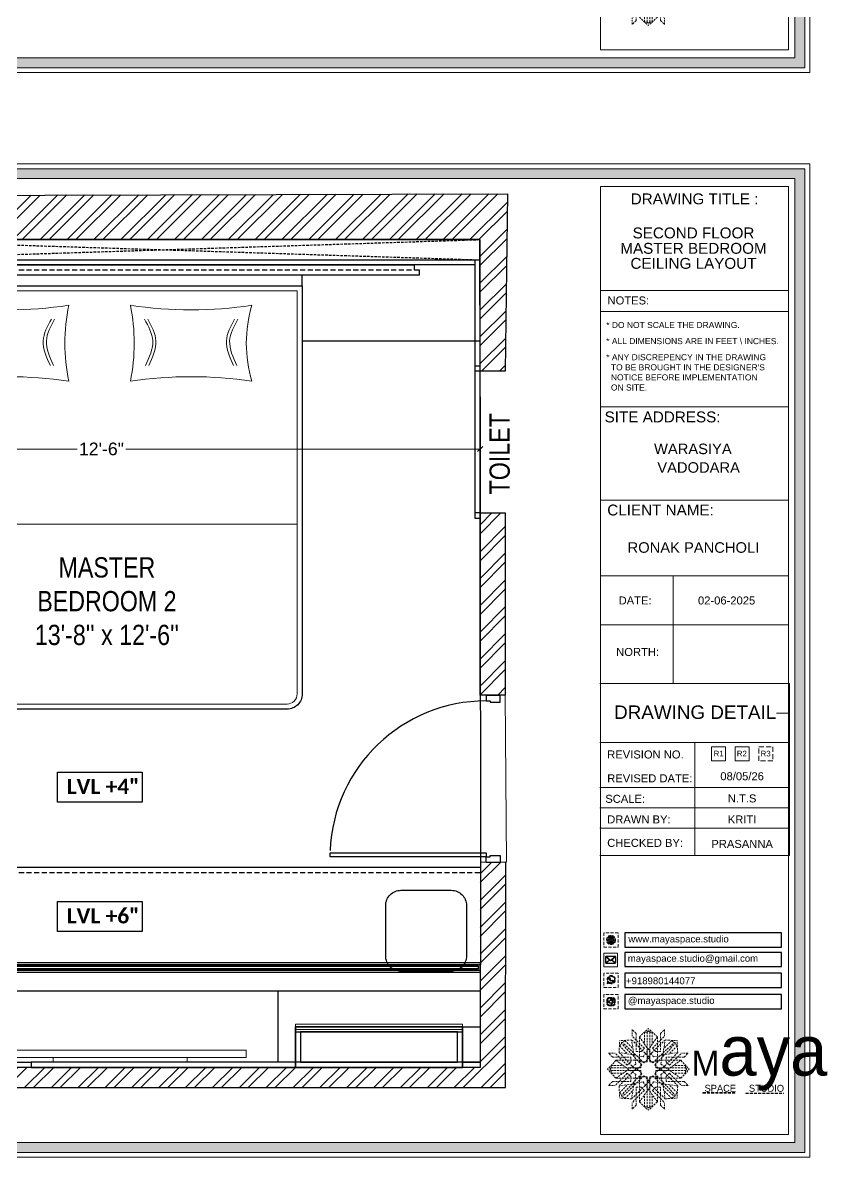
# Model space of a CAD drawing. Header units: millimetres. Extents: x 133760 to 136133, y -184957 to -182282.
# Drawn here: x 133918.9 to 134077.8, y -184693.5 to -184469.4 of the extents above; entities that cross this region are included whole.
import ezdxf
from ezdxf.enums import TextEntityAlignment as Align

# ---------------------------------------------------------------- set-up
doc = ezdxf.new("R2010")
doc.units = ezdxf.units.MM
doc.header["$MEASUREMENT"] = 0
doc.header["$PDMODE"] = 35
doc.linetypes.add('00 . GROUND FLOOR$0$DASHED', pattern=[0.75, 0.5, -0.25])
doc.linetypes.add('DASHEDX2', pattern=[1.5, 1, -0.5])
doc.layers.get('Defpoints').update_dxf_attribs({"color": 220})
for name, color, linetype in [('AR DOOR', 40, 'Continuous'), ('AR ELE-5', 134, 'Continuous'), ('AR HATCH-7', 7, 'Continuous'), ('Labels and Texts', 8, 'Continuous')]:
    doc.layers.add(name, color=color, linetype=linetype)
for name, color, linetype, lineweight in [('Dimension', 10, 'DASHEDX2', 20), ('Electrical', 84, 'Continuous', 30), ('ELEVATION ( SPIRAL STAIR )', 250, 'Continuous', 9), ('FIRST FLOOR ( TEXT )', 7, 'Continuous', 9), ('FURNITURE', 32, 'Continuous', 9), ('GF FALSE CEILING', 6, 'Continuous', 35), ('NAME PLATE', 7, 'Continuous', 25), ('wall', 7, 'Continuous', 30)]:
    doc.layers.add(name, color=color, linetype=linetype, lineweight=lineweight)
doc.styles.add('Arial', font='arial.ttf')
doc.styles.add('century g', font='GOTHIC.TTF')
doc.styles.add('KATHA', font='swissc.ttf')
doc.styles.get("Standard").update_dxf_attribs({"font": 'arial.ttf', "height": 6})
doc.dimstyles.new('ISO-25', dxfattribs={"dimtxt": 2.5, "dimasz": 1, "dimexe": 0.5, "dimexo": 1, "dimtad": 0, "dimdec": 0, "dimlunit": 4, "dimtxsty": 'Arial', "dimblk": 'OBLIQUE', "dimcen": 2.5, "dimclrd": 1, "dimclre": 1, "dimclrt": 5, "dimadec": 0, "dimazin": 0, "dimtfac": 1, "dimtdec": 0, "dimtmove": 0, "dimatfit": 3, "dimfxl": 1, "dimtfillclr": 5, "dimlwd": -1, "dimarcsym": 0})

# ---------------------------------------------------------------- blocks, each defined once
blk = doc.blocks.new('ceili')
at = {"color": 9, "lineweight": 9, "true_color": 0xc7c8ca}
for points in [[(133614.58, -184321.39), (133614.58, -184322.84), (133664.41, -184322.84), (133664.41, -184321.39)], [(133626.28, -184322.84), (133626.28, -184323.79), (133652.72, -184323.79), (133652.72, -184322.84)]]:
    blk.add_lwpolyline(points, close=True, dxfattribs=at)
at = {"layer": 'ELEVATION ( SPIRAL STAIR )', "color": 9, "true_color": 0xc7c8ca}
blk.add_lwpolyline([(133674.11, -184317.31), (133707.11, -184317.31), (133707.11, -184316.31), (133674.11, -184316.31)], close=True, dxfattribs=at)
at = {"layer": 'FURNITURE', "color": 9, "linetype": '00 . GROUND FLOOR$0$DASHED', "lineweight": 25, "true_color": 0xc7c8ca}
for p, q in [((133585.54, -184165.31), (133710.54, -184161.31)), ((133585.54, -184161.31), (133710.54, -184165.31))]:
    blk.add_line(p, q, dxfattribs=at)
at = {"layer": 'FURNITURE', "color": 9, "lineweight": 30, "true_color": 0xc7c8ca}
for p, q in [((133709.56, -184165.31), (133709.56, -184216.31)), ((133569.04, -184168.31), (133569.04, -184324.81)), ((133561.04, -184181.31), (133595.37, -184181.31)), ((133675.46, -184181.31), (133710.54, -184181.31)), ((133710.56, -184186.3), (133709.56, -184186.3)), ((133710.56, -184216.31), (133710.56, -184186.3)), ((133710.56, -184187.3), (133709.56, -184187.3)), ((133710.56, -184215.31), (133709.56, -184215.31)), ((133709.56, -184216.31), (133710.56, -184216.31)), ((133710.58, -184309.78), (133611.56, -184309.78)), ((133670.66, -184309.81), (133670.66, -184323.81)), ((133674.11, -184324.81), (133674.11, -184316.81)), ((133674.11, -184316.81), (133707.11, -184316.81)), ((133707.11, -184316.81), (133707.11, -184324.81))]:
    blk.add_line(p, q, dxfattribs=at)
at = {"layer": 'FURNITURE', "color": 3, "linetype": 'DASHEDX2', "lineweight": 30}
for p, q in [((133561.04, -184167.31), (133697.56, -184167.31)), ((133568.04, -184323.81), (133568.04, -184168.31)), ((133561.04, -184286.34), (133710.63, -184286.34)), ((133569.04, -184317.81), (133605.04, -184317.81))]:
    blk.add_line(p, q, dxfattribs=at)
at = {"layer": 'FURNITURE', "color": 9, "true_color": 0xc7c8ca}
blk.add_line((133674.46, -184217.54), (133619.18, -184217.54), dxfattribs=at)
at = {"layer": 'FURNITURE', "color": 9, "lineweight": 30, "true_color": 0xc7c8ca}
for points in [[(133585.54, -184165.31), (133710.54, -184165.31), (133710.54, -184161.31), (133585.54, -184161.31)], [(133561.04, -184165.31), (133709.56, -184165.31), (133709.56, -184166.31), (133561.04, -184166.31)], [(133561.04, -184166.31), (133697.56, -184166.31), (133697.56, -184167.31), (133698.56, -184167.31), (133698.56, -184168.31), (133561.04, -184168.31)], [(133675.46, -184170.46), (133675.46, -184168.31), (133595.37, -184168.31), (133595.37, -184170.46)], [(133674.11, -184324.81), (133707.11, -184324.81), (133707.11, -184316.81), (133674.11, -184316.81)], [(133674.11, -184317.81), (133707.11, -184317.81), (133707.11, -184316.81), (133674.11, -184316.81)], [(133710.56, -184323.81), (133707.11, -184323.81), (133707.11, -184316.81), (133710.56, -184316.81)], [(133675.11, -184323.81), (133706.11, -184323.81), (133706.11, -184317.81), (133675.11, -184317.81)], [(133606.94, -184324.81), (133561.04, -184324.81), (133561.04, -184323.81), (133606.94, -184323.81)], [(133621.94, -184324.81), (133606.94, -184324.81), (133606.94, -184323.81), (133621.94, -184323.81)], [(133674.11, -184323.81), (133621.94, -184323.81), (133621.94, -184324.81), (133674.11, -184324.81)], [(133674.11, -184324.81), (133707.11, -184324.81), (133707.11, -184323.81), (133674.11, -184323.81)], [(133707.11, -184323.81), (133710.56, -184323.81), (133710.56, -184324.81), (133707.11, -184324.81)]]:
    blk.add_lwpolyline(points, close=True, dxfattribs=at)
for points in [[(133672.46, -184254.05), (133598.37, -184254.05, -0.414214), (133595.37, -184251.05), (133595.37, -184170.46), (133675.46, -184170.46), (133675.46, -184251.05, -0.414214)], [(133691.94, -184302.8), (133691.94, -184292.83, -0.414214), (133694.94, -184289.83), (133704.89, -184289.83, -0.414214), (133707.89, -184292.83), (133707.89, -184302.8, -0.414214), (133704.89, -184305.8), (133694.94, -184305.8, -0.414214)]]:
    blk.add_lwpolyline(points, format="xyb", close=True, dxfattribs=at)
at = {"layer": 'FURNITURE', "color": 9, "true_color": 0xc7c8ca}
for points in [[(133672.46, -184253.05), (133598.37, -184253.05, -0.414214), (133596.37, -184251.05), (133596.37, -184171.46), (133674.46, -184171.46), (133674.46, -184251.05, -0.414214)], [(133611.38, -184231.07, -0.527965), (133619.18, -184217.54, 0.296489), (133596.37, -184240.19, -0.459377), (133611.38, -184231.07)]]:
    blk.add_lwpolyline(points, format="xyb", close=True, dxfattribs=at)
at = {"layer": 'FURNITURE', "color": 9, "true_color": 0xc7c8ca, "elevation": -0.01}
for points in [[(133629.36, -184189.28, -0.100586), (133629.36, -184174.28, -0.075726), (133605.36, -184174.28, -0.148967), (133605.36, -184189.28, -0.074116)], [(133641.54, -184189.28, 0.100586), (133641.54, -184174.28, 0.075726), (133665.54, -184174.28, 0.148967), (133665.54, -184189.28, 0.074116)]]:
    blk.add_lwpolyline(points, format="xyb", close=True, dxfattribs=at)
at = {"layer": 'FURNITURE', "color": 9, "true_color": 0xc7c8ca, "flags": 128}
for points in [[(133589.07, -184300.78), (133591.29, -184300.78), (133591.29, -184293.4, 0.853613), (133571.29, -184293.35), (133571.29, -184300.78), (133573.52, -184300.78)], [(133589.07, -184298.56), (133589.07, -184300.78), (133589.07, -184293.58, 0.835758), (133573.52, -184293.54), (133573.52, -184298.56), (133573.52, -184300.78)]]:
    blk.add_lwpolyline(points, format="xyb", dxfattribs=at)
at = {"layer": 'FURNITURE', "color": 9, "true_color": 0xc7c8ca}
blk.add_lwpolyline([(133573.53, -184300.78), (133573.53, -184302.47), (133589.08, -184302.47), (133589.07, -184300.78)], dxfattribs=at)
at = {"layer": 'FURNITURE', "color": 9, "lineweight": 30, "true_color": 0xc7c8ca}
blk.add_lwpolyline([(133611.56, -184323.81), (133611.57, -184304.71), (133561.05, -184304.71), (133561.04, -184324.81), (133611.56, -184324.81), (133611.56, -184324.81)], dxfattribs=at)
at = {"layer": 'FURNITURE', "color": 9, "linetype": '00 . GROUND FLOOR$0$DASHED', "lineweight": 30, "true_color": 0xc7c8ca}
blk.add_lwpolyline([(133569.04, -184323.81), (133605.04, -184323.81), (133605.04, -184314.81), (133569.04, -184314.81)], close=True, dxfattribs=at)
at = {"layer": 'FURNITURE', "color": 9, "lineweight": 30, "true_color": 0xc7c8ca}
for centre in [(133575.54, -184319.31), (133598.54, -184319.31)]:
    blk.add_circle(centre, 0.5, dxfattribs=at)
at = {"layer": 'FURNITURE', "color": 9, "true_color": 0xc7c8ca}
for points in [[(133610.1, -184177.02, -0.01), (133610.87, -184178.44, -0.01), (133612.51, -184181.43, -0.01), (133611.06, -184184.55, -0.01), (133610.31, -184186.19, -0.01)], [(133610.75, -184177.02, -0.01), (133611.52, -184178.44, -0.01), (133613.15, -184181.43, -0.01), (133611.71, -184184.55, -0.01), (133610.95, -184186.19, -0.01)], [(133625.94, -184177.02, -0.01), (133625.17, -184178.44, -0.01), (133623.54, -184181.43, -0.01), (133624.98, -184184.55, -0.01), (133625.73, -184186.19, -0.01)], [(133626.58, -184177.02, -0.01), (133625.81, -184178.44, -0.01), (133624.18, -184181.43, -0.01), (133625.62, -184184.55, -0.01), (133626.38, -184186.19, -0.01)], [(133644.31, -184177.02, -0.01), (133645.09, -184178.44, -0.01), (133646.72, -184181.43, -0.01), (133645.28, -184184.55, -0.01), (133644.52, -184186.19, -0.01)], [(133644.96, -184177.02, -0.01), (133645.73, -184178.44, -0.01), (133647.36, -184181.43, -0.01), (133645.92, -184184.55, -0.01), (133645.16, -184186.19, -0.01)], [(133662.11, -184177.02, -0.01), (133661.34, -184178.44, -0.01), (133659.71, -184181.43, -0.01), (133661.15, -184184.55, -0.01), (133661.91, -184186.19, -0.01)], [(133662.76, -184177.02, -0.01), (133661.99, -184178.44, -0.01), (133660.36, -184181.43, -0.01), (133661.8, -184184.55, -0.01), (133662.56, -184186.19, -0.01)]]:
    blk.add_open_spline(points, degree=3, knots=[0, 0, 0, 0, 4.577917, 9.671137, 9.671137, 9.671137, 9.671137], dxfattribs=at)
blk = doc.blocks.new('FSFSF')
at = {"color": 42, "lineweight": 5, "true_color": 0xe0ac11}
for p, q in [((28600.03, 143.51), (28600.03, 140.16)), ((28602.15, 141.41), (28600.03, 143.51)), ((28603.86, 139.69), (28608.58, 144.08)), ((28613.31, 139.69), (28608.58, 144.08)), ((28615.02, 141.41), (28617.14, 143.51)), ((28617.14, 143.51), (28617.14, 140.16)), ((28593.19, 131.45), (28593.54, 137.71)), ((28599.8, 138.06), (28593.54, 137.71)), ((28596.24, 137.86), (28595.12, 136.69)), ((28596.24, 137.86), (28600.47, 133.65)), ((28601.03, 130), (28599.8, 138.06)), ((28599.8, 138.05), (28608.58, 129.56)), ((28606.47, 133.76), (28600.03, 140.16)), ((28602.15, 141.41), (28602.15, 131.95)), ((28603.86, 126.58), (28603.86, 139.69)), ((28603.86, 139.69), (28608.58, 133.02)), ((28607.9, 142.22), (28606.58, 142.22)), ((28606.58, 142.22), (28606.58, 135.84)), ((28607.9, 142.22), (28608.58, 142.85)), ((28607.9, 142.22), (28607.9, 126.58)), ((28609.27, 142.22), (28608.59, 142.85)), ((28613.31, 139.69), (28608.59, 133.02)), ((28617.37, 138.05), (28608.59, 129.56)), ((28609.27, 142.22), (28609.27, 126.58)), ((28609.27, 142.22), (28610.59, 142.22)), ((28610.59, 142.22), (28610.59, 135.84)), ((28610.7, 133.76), (28617.14, 140.16)), ((28613.31, 126.58), (28613.31, 139.69)), ((28615.02, 141.41), (28615.02, 131.95)), ((28616.14, 130), (28617.37, 138.06)), ((28620.93, 137.86), (28616.7, 133.65)), ((28617.37, 138.06), (28623.63, 137.71)), ((28620.93, 137.86), (28622.05, 136.69)), ((28624, 131.45), (28623.65, 137.71)), ((28587.73, 131.22), (28591.08, 131.22)), ((28589.84, 129.1), (28587.73, 131.22)), ((28597.49, 124.78), (28591.08, 131.22)), ((28593.19, 131.45), (28601.69, 122.67)), ((28601.25, 130.22), (28593.19, 131.45)), ((28593.39, 135), (28594.56, 136.12)), ((28593.39, 135), (28597.6, 130.78)), ((28595.12, 136.69), (28594.53, 136.69)), ((28594.56, 136.12), (28594.56, 136.71)), ((28605.17, 124.98), (28594.56, 136.12)), ((28606.27, 126.08), (28595.12, 136.69)), ((28604.75, 131.95), (28602.15, 131.95)), ((28606.47, 133.76), (28604.75, 131.95)), ((28605.86, 129.18), (28608.58, 133.02)), ((28611.31, 129.18), (28608.59, 133.02)), ((28610.7, 133.76), (28612.42, 131.95)), ((28610.9, 126.08), (28622.05, 136.69)), ((28612.02, 124.98), (28622.62, 136.12)), ((28612.42, 131.95), (28615.02, 131.95)), ((28623.99, 131.45), (28615.5, 122.67)), ((28615.94, 130.22), (28624, 131.45)), ((28623.8, 135), (28619.59, 130.78)), ((28619.7, 124.78), (28626.1, 131.22)), ((28622.05, 136.69), (28622.64, 136.69)), ((28622.62, 136.12), (28622.62, 136.71)), ((28623.8, 135), (28622.62, 136.12)), ((28629.45, 131.22), (28626.1, 131.22)), ((28627.34, 129.1), (28629.45, 131.22)), ((28591.56, 127.39), (28587.17, 122.66)), ((28589.84, 129.1), (28599.29, 129.1)), ((28604.66, 127.39), (28591.56, 127.39)), ((28591.56, 127.39), (28598.23, 122.67)), ((28597.49, 124.78), (28599.29, 126.5)), ((28602.07, 125.39), (28598.23, 122.67)), ((28599.29, 126.5), (28599.29, 129.1)), ((28605.86, 129.18), (28601.03, 130)), ((28602.07, 125.39), (28601.25, 130.22)), ((28603.68, 126.54), (28603.68, 127.39)), ((28604.66, 126.54), (28603.68, 126.54)), ((28604.71, 127.57), (28603.86, 127.57)), ((28607.9, 126.58), (28603.86, 126.58)), ((28604.66, 123.35), (28604.66, 127.39)), ((28604.7, 126.58), (28604.71, 127.57)), ((28606.27, 126.08), (28608.58, 128.27)), ((28607.9, 128.92), (28608.58, 129.56)), ((28607.9, 128.92), (28608.58, 128.27)), ((28609.27, 128.92), (28608.59, 129.56)), ((28609.27, 128.92), (28608.59, 128.27)), ((28610.9, 126.08), (28608.59, 128.27)), ((28609.27, 126.58), (28613.31, 126.58)), ((28611.31, 129.18), (28616.14, 130)), ((28612.46, 126.58), (28612.46, 127.57)), ((28612.46, 127.57), (28613.31, 127.57)), ((28612.52, 123.35), (28612.52, 127.39)), ((28612.52, 127.39), (28625.63, 127.39)), ((28612.52, 126.54), (28613.51, 126.54)), ((28613.51, 126.54), (28613.51, 127.39)), ((28615.12, 125.39), (28615.94, 130.22)), ((28615.12, 125.39), (28618.96, 122.67)), ((28627.34, 129.1), (28617.89, 129.1)), ((28617.89, 126.5), (28617.89, 129.1)), ((28619.7, 124.78), (28617.89, 126.5)), ((28625.63, 127.39), (28618.96, 122.67)), ((28625.63, 127.39), (28630.02, 122.66)), ((28591.56, 117.94), (28587.17, 122.66)), ((28589.03, 123.35), (28588.4, 122.67)), ((28589.03, 121.98), (28588.4, 122.65)), ((28589.03, 123.35), (28589.03, 124.67)), ((28589.03, 124.67), (28595.4, 124.67)), ((28589.03, 123.35), (28604.66, 123.35)), ((28589.03, 121.98), (28604.66, 121.98)), ((28589.03, 121.98), (28589.03, 120.66)), ((28589.03, 120.66), (28595.4, 120.66)), ((28597.49, 120.54), (28591.08, 114.11)), ((28591.56, 117.94), (28598.23, 122.65)), ((28593.19, 113.88), (28601.69, 122.65)), ((28605.17, 120.35), (28594.56, 109.2)), ((28597.49, 120.54), (28599.29, 118.83)), ((28602.07, 119.94), (28598.23, 122.65)), ((28602.07, 119.94), (28601.25, 115.1)), ((28602.33, 123.35), (28601.69, 122.67)), ((28602.33, 121.98), (28601.69, 122.65)), ((28602.33, 123.35), (28602.97, 122.67)), ((28602.33, 121.98), (28602.97, 122.65)), ((28605.17, 124.98), (28602.97, 122.67)), ((28605.17, 120.35), (28602.97, 122.65)), ((28604.66, 121.98), (28604.66, 117.94)), ((28612.02, 124.98), (28614.21, 122.67)), ((28612.02, 120.35), (28614.21, 122.65)), ((28612.02, 120.35), (28622.62, 109.2)), ((28628.16, 123.35), (28612.52, 123.35)), ((28612.52, 121.98), (28612.52, 117.94)), ((28628.16, 121.98), (28612.52, 121.98)), ((28614.85, 123.35), (28614.21, 122.67)), ((28614.85, 121.98), (28614.21, 122.65)), ((28614.85, 123.35), (28615.5, 122.67)), ((28614.85, 121.98), (28615.5, 122.65)), ((28615.12, 119.94), (28618.96, 122.65)), ((28615.12, 119.94), (28615.94, 115.1)), ((28623.99, 113.88), (28615.5, 122.65)), ((28619.7, 120.54), (28617.89, 118.83)), ((28625.63, 117.94), (28618.96, 122.65)), ((28619.7, 120.54), (28626.1, 114.11)), ((28628.16, 124.67), (28621.78, 124.67)), ((28628.16, 120.66), (28621.78, 120.66)), ((28625.63, 117.94), (28630.02, 122.66)), ((28628.16, 123.35), (28628.16, 124.67)), ((28628.16, 123.35), (28628.78, 122.67)), ((28628.16, 121.98), (28628.78, 122.65)), ((28628.16, 121.98), (28628.16, 120.66)), ((28589.84, 116.23), (28587.73, 114.11)), ((28587.73, 114.11), (28591.08, 114.11)), ((28589.84, 116.23), (28599.29, 116.23)), ((28604.66, 117.94), (28591.56, 117.94)), ((28601.25, 115.1), (28593.19, 113.87)), ((28593.19, 113.87), (28593.54, 107.62)), ((28593.39, 110.32), (28597.6, 114.55)), ((28606.27, 119.15), (28595.12, 108.54)), ((28599.29, 118.83), (28599.29, 116.23)), ((28599.8, 107.17), (28608.58, 115.67)), ((28601.03, 115.23), (28599.8, 107.17)), ((28605.86, 116.05), (28601.03, 115.23)), ((28602.15, 103.82), (28602.15, 113.27)), ((28604.75, 113.27), (28602.15, 113.27)), ((28604.66, 118.78), (28603.68, 118.78)), ((28603.68, 118.78), (28603.68, 117.94)), ((28607.9, 118.65), (28603.86, 118.65)), ((28603.86, 118.65), (28603.86, 105.54)), ((28604.71, 117.66), (28603.86, 117.66)), ((28604.7, 118.65), (28604.71, 117.66)), ((28606.47, 111.47), (28604.75, 113.27)), ((28605.86, 116.05), (28608.58, 112.21)), ((28606.27, 119.15), (28608.58, 116.96)), ((28607.9, 103.01), (28607.9, 118.65)), ((28607.9, 116.31), (28608.58, 116.96)), ((28607.9, 116.31), (28608.58, 115.67)), ((28610.9, 119.15), (28608.59, 116.96)), ((28609.27, 116.31), (28608.59, 116.96)), ((28609.27, 116.31), (28608.59, 115.67)), ((28611.31, 116.05), (28608.59, 112.21)), ((28617.37, 107.17), (28608.59, 115.67)), ((28609.27, 118.65), (28613.31, 118.65)), ((28609.27, 103.01), (28609.27, 118.65)), ((28610.7, 111.47), (28612.42, 113.27)), ((28610.9, 119.15), (28622.05, 108.54)), ((28611.31, 116.05), (28616.14, 115.23)), ((28612.42, 113.27), (28615.02, 113.27)), ((28612.46, 118.65), (28612.46, 117.66)), ((28612.46, 117.66), (28613.31, 117.66)), ((28612.52, 118.78), (28613.51, 118.78)), ((28612.52, 117.94), (28625.63, 117.94)), ((28613.31, 118.65), (28613.31, 105.54)), ((28613.51, 118.78), (28613.51, 117.94)), ((28615.02, 103.82), (28615.02, 113.27)), ((28615.94, 115.1), (28624, 113.87)), ((28616.14, 115.23), (28617.37, 107.17)), ((28617.89, 118.83), (28617.89, 116.23)), ((28627.34, 116.23), (28617.89, 116.23)), ((28623.8, 110.32), (28619.59, 114.55)), ((28624, 113.87), (28623.65, 107.62)), ((28629.45, 114.11), (28626.1, 114.11)), ((28627.34, 116.23), (28629.45, 114.11)), ((28593.39, 110.32), (28594.56, 109.2)), ((28599.8, 107.17), (28593.54, 107.52)), ((28595.12, 108.54), (28594.53, 108.54)), ((28594.56, 109.2), (28594.56, 108.61)), ((28596.24, 107.37), (28595.12, 108.54)), ((28596.24, 107.37), (28600.47, 111.58)), ((28606.47, 111.47), (28600.03, 105.07)), ((28603.86, 105.54), (28608.58, 112.21)), ((28606.58, 103.01), (28606.58, 109.38)), ((28613.31, 105.54), (28608.59, 112.21)), ((28610.59, 103.01), (28610.59, 109.38)), ((28610.7, 111.47), (28617.14, 105.07)), ((28620.93, 107.37), (28616.7, 111.58)), ((28617.37, 107.17), (28623.63, 107.52)), ((28620.93, 107.37), (28622.05, 108.54)), ((28622.05, 108.54), (28622.64, 108.54)), ((28623.8, 110.32), (28622.62, 109.2)), ((28622.62, 109.2), (28622.62, 108.61)), ((28600.03, 101.71), (28600.03, 105.07)), ((28602.15, 103.82), (28600.03, 101.71)), ((28603.86, 105.54), (28608.58, 101.15)), ((28607.9, 103.01), (28606.58, 103.01)), ((28607.9, 103.01), (28608.58, 102.38)), ((28613.31, 105.54), (28608.58, 101.15)), ((28609.27, 103.01), (28608.59, 102.38)), ((28609.27, 103.01), (28610.59, 103.01)), ((28615.02, 103.82), (28617.14, 101.71)), ((28617.14, 101.71), (28617.14, 105.07))]:
    blk.add_line(p, q, dxfattribs=at)
blk = doc.blocks.new('hgwg')
at = {"layer": 'Dimension', "true_color": 0xd39e00}
h = blk.add_hatch(color=42, dxfattribs=at)
h.dxf.hatch_style = 1
h.paths.add_polyline_path([(27505.71, 45.05), (27494.27, 45.05), (27494.27, 44.9), (27505.71, 44.9)])
h = blk.add_hatch(color=42, dxfattribs=at)
h.dxf.hatch_style = 1
h.paths.add_polyline_path([(27523.3, 44.9), (27509.68, 44.9), (27509.68, 44.75), (27523.3, 44.75)])
at = {"layer": 'Dimension', "color": 42, "true_color": 0xd39e00}
for p, q in [((27494.27, 45.05), (27505.71, 45.05)), ((27494.27, 44.9), (27494.27, 45.05)), ((27505.71, 45.05), (27505.71, 44.9)), ((27494.27, 44.9), (27505.71, 44.9)), ((27509.68, 44.9), (27523.3, 44.9)), ((27509.68, 44.9), (27509.68, 44.75)), ((27509.68, 44.75), (27523.3, 44.75)), ((27523.3, 44.75), (27523.3, 44.9))]:
    blk.add_line(p, q, dxfattribs=at)
at = {"layer": 'Dimension', "color": 42, "true_color": 0xd39e00, "attachment_point": 1}
for s, width, insert, char_height in [('{\\fCinzel|b0|i0|c0|p2;\\H1.5x;M\\fAmsterdam One|b0|i0|c0|p2;\\H2x;aya}', 85.3277, (27490.17, 69.17), 6), ('{\\fCinzel|b0|i0|c0|p0;SPACE     STUDIO}', 66.129, (27494.83, 47.86), 2.5)]:
    blk.add_mtext_dynamic_manual_height_columns(s, width=width, gutter_width=30, heights=[0], dxfattribs=dict(at, insert=insert, char_height=char_height))
blk = doc.blocks.new('aggerg')
at = {"layer": 'Dimension', "color": 42, "true_color": 0xd39e00}
blk.add_lwpolyline([(-1.41, 1.41), (1.41, 1.41), (1.41, -1.41), (-1.41, -1.41)], close=True, dxfattribs=at)
at = {"layer": 'NAME PLATE', "lineweight": 0, "insert": (-0.03, 0.62), "char_height": 1.151, "width": 2.2458, "attachment_point": 2, "style": 'Arial'}
blk.add_mtext('R3', dxfattribs=at)
blk = doc.blocks.new('QEGW4TG')
at = {"layer": 'Dimension', "true_color": 0x000000}
h = blk.add_hatch(color=18, dxfattribs=at)
h.dxf.hatch_style = 1
h.paths.add_polyline_path([(2.69, 1.93, 0.170513), (2.95, 1.97, 0.190337), (3.11, 2.18, 0.466684), (3.03, 2.29), (2.79, 2.37, 0.273721), (2.69, 2.34, 0.040749), (2.63, 2.27, -0.441282), (2.53, 2.25, -0.11828), (2.06, 2.64, -0.441282), (2.07, 2.74, 0.040749), (2.13, 2.81, 0.290083), (2.14, 2.92), (2.01, 3.18, 0.316231), (1.91, 3.2, 0.190337), (1.73, 3, 0.170513), (1.72, 2.74, 0.252784)], flags=0)
h.paths.add_polyline_path([(1.19, 1.98), (1.03, 1.3, 0.550912), (1.11, 1.23), (1.75, 1.39, 6.344125)])
h.paths.add_polyline_path([(1.81, 1.7), (1.4, 1.6), (1.5, 2.03, -9.071339)], flags=16)
h.paths.add_polyline_path([(2.95, 1.97, -0.203224), (2.64, 1.94, -0.231509), (1.75, 2.69, -0.209023), (1.73, 3, -0.17811), (1.89, 3.19, -0.370089), (2.01, 3.18), (2.17, 2.86, -0.071517), (2.06, 2.73, 0.321676), (2.05, 2.65, 0.126524), (2.55, 2.24, 0.312216), (2.62, 2.26, -0.041087), (2.68, 2.34, -0.290673), (2.79, 2.37), (3.13, 2.26, -0.24764)], flags=0)
h = blk.add_hatch(color=18, dxfattribs=at)
h.dxf.hatch_style = 1
h.paths.add_polyline_path([(2.69, 2.34, 0.040749), (2.63, 2.27, -0.441282), (2.53, 2.25, -0.11828), (2.06, 2.64, -0.441282), (2.07, 2.74, 0.040749), (2.13, 2.81, 0.290083), (2.14, 2.92), (2.01, 3.18, 0.316231), (1.91, 3.2, 0.190337), (1.73, 3, 0.170513), (1.72, 2.74, 0.252784), (2.69, 1.93, 0.170513), (2.95, 1.97, 0.190337), (3.11, 2.18, 0.466684), (3.03, 2.29), (2.79, 2.37, 0.273721)])
for p, q in [((1.19, 1.98), (1.03, 1.3)), ((1.1, 1.23), (1.75, 1.39)), ((1.5, 2.03), (1.4, 1.6)), ((1.4, 1.6), (1.81, 1.7)), ((2.01, 3.18), (2.14, 2.92)), ((3.07, 2.28), (2.8, 2.36))]:
    blk.add_line(p, q)
blk.add_lwpolyline([(0, 0), (4.68, 0), (4.68, 4.68), (0, 4.68)], close=True)
for centre, radius, start, end in [((2.39, 2.56), 1.34, 241.4727, 205.6422), ((1.09, 1.29), 0.0598, 164.8483, 282.1458), ((2.39, 2.56), 1.04, 235.9962, 210.8333), ((2.09, 2.87), 0.39, 159.7007, 198.4072), ((2.96, 3.23), 1.33, 201.4218, 258.1669), ((2.07, 2.87), 0.364, 118.9685, 159.3648), ((1.94, 3.12), 0.0896, 41.8985, 123.1344), ((2.11, 2.68), 0.066, 135.9932, 224.8892), ((1.67, 3.16), 0.586, 312.4617, 321.8728), ((3.12, 3.42), 1.31, 216.5455, 243.5279), ((2.05, 2.87), 0.104, 320.3924, 28.6971), ((2.57, 2.3), 0.066, 234.2482, 323.1441), ((3.11, 1.94), 0.586, 137.2645, 146.6756), ((2.76, 2.27), 0.104, 70.4402, 138.745), ((2.75, 2.31), 0.39, 260.7301, 299.4366), ((2.76, 2.29), 0.364, 299.7725, 340.1688), ((3.03, 2.2), 0.0896, 336.0029, 57.2388)]:
    blk.add_arc(centre, radius, start, end)
blk = doc.blocks.new('ASGERG')
at = {"layer": 'Dimension', "true_color": 0x000000}
h = blk.add_hatch(color=18, dxfattribs=at)
h.dxf.hatch_style = 1
h.paths.add_polyline_path([(0.99, 1.7, 0.402382), (1.83, 1.03), (2.96, 1.03, 0.426145), (3.66, 1.9), (3.66, 2.99, 0.402382), (2.83, 3.67), (1.69, 3.67, 0.426145), (0.99, 2.79)])
h.paths.add_polyline_path([(1.27, 2.85, -0.426145), (1.72, 3.4), (2.85, 3.4, -0.402382), (3.38, 2.97), (3.38, 1.85, -0.426145), (2.94, 1.3), (1.8, 1.3, -0.402382), (1.27, 1.72)], flags=16)
h.paths.add_polyline_path([(3.02, 2.35, -1), (1.64, 2.35, -1)], flags=0)
h.paths.add_polyline_path([(2.74, 2.35, -1), (1.92, 2.35, -1)], flags=0)
h.paths.add_polyline_path([(3.19, 3.02, -1), (2.86, 3.02, -1)], flags=0)
h.paths.add_polyline_path([(1.64, 2.35, 1), (3.02, 2.35, 1)], flags=0)
h = blk.add_hatch(color=18, dxfattribs=at)
h.dxf.hatch_style = 1
h.paths.add_polyline_path([(1.64, 2.35, 1), (3.02, 2.35, 1)])
h.paths.add_polyline_path([(1.92, 2.35, -1), (2.74, 2.35, -1)], flags=16)
h = blk.add_hatch(color=18, dxfattribs=at)
h.dxf.hatch_style = 1
h.paths.add_polyline_path([(3.19, 3.02, 1), (2.86, 3.02, 1)])
for p, q in [((0.99, 2.99), (0.99, 1.7)), ((1.27, 2.97), (1.27, 1.72)), ((1.69, 3.67), (2.96, 3.67)), ((1.69, 1.03), (2.96, 1.03)), ((2.94, 3.4), (1.72, 3.4)), ((2.94, 1.3), (1.72, 1.3)), ((3.38, 2.97), (3.38, 1.72)), ((3.66, 2.99), (3.66, 1.7))]:
    blk.add_line(p, q)
blk.add_lwpolyline([(0, 0), (4.68, 0), (4.68, 4.68), (0, 4.68)], close=True)
for centre, radius in [((2.33, 2.35), 0.694), ((2.33, 2.35), 0.414), ((3.02, 3.02), 0.168)]:
    blk.add_circle(centre, radius)
for centre, radius, start, end in [((1.76, 2.89), 0.778, 94.8631, 172.8127), ((1.76, 1.8), 0.778, 187.1873, 265.1369), ((1.76, 2.91), 0.491, 94.8631, 172.8127), ((1.76, 1.78), 0.491, 187.1873, 265.1369), ((2.9, 2.91), 0.491, 7.1873, 85.1369), ((2.9, 1.78), 0.491, 274.8631, 352.8127), ((2.89, 2.89), 0.778, 7.1873, 85.1369), ((2.89, 1.8), 0.778, 274.8631, 352.8127)]:
    blk.add_arc(centre, radius, start, end)
blk = doc.blocks.new('DTGWEGEARG')
at = {"layer": 'Dimension', "true_color": 0x000000}
h = blk.add_hatch(color=18, dxfattribs=at)
h.dxf.hatch_style = 1
h.paths.add_polyline_path([(3.83, 2.34, 1), (0.85, 2.34, 1)])
h.paths.add_polyline_path([(2.51, 1.01, 0.105795), (2.96, 1.58, -0.055205), (3.3, 1.41, -0.169822)], flags=16)
h.paths.add_polyline_path([(2.41, 1.12), (2.41, 1.69, -0.058279), (2.81, 1.63, -0.103353)], flags=16)
h.paths.add_polyline_path([(2.26, 1.13, -0.101741), (1.87, 1.63, -0.057171), (2.26, 1.69)], flags=16)
h.paths.add_polyline_path([(2.17, 1.01, -0.169822), (1.38, 1.41, -0.055205), (1.72, 1.58, 0.105795)], flags=16)
h.paths.add_polyline_path([(3.02, 1.72, 0.081336), (3.13, 2.27), (3.68, 2.27, -0.152069), (3.4, 1.52, 0.05687)], flags=16)
h.paths.add_polyline_path([(2.87, 1.77, 0.061945), (2.41, 1.84), (2.41, 2.27), (2.98, 2.27, -0.081344)], flags=16)
h.paths.add_polyline_path([(2.26, 1.84, 0.060923), (1.8, 1.77, -0.081344), (1.7, 2.27), (2.26, 2.27)], flags=16)
h.paths.add_polyline_path([(1.66, 1.72, 0.05687), (1.28, 1.52, -0.152069), (1, 2.27), (1.55, 2.27, 0.081336)], flags=16)
h.paths.add_polyline_path([(2.41, 2.42), (2.41, 2.83, 0.061945), (2.87, 2.91, -0.080009), (2.98, 2.42)], flags=16)
h.paths.add_polyline_path([(3.13, 2.42, 0.080116), (3.02, 2.96, 0.127778), (2.51, 3.67, -0.36029), (3.68, 2.42)], flags=16)
h.paths.add_polyline_path([(2.26, 2.42), (1.7, 2.42, -0.080009), (1.8, 2.91, 0.060923), (2.26, 2.84)], flags=16)
h.paths.add_polyline_path([(1.55, 2.42), (1, 2.42, -0.150466), (1.28, 3.16, 0.05687), (1.66, 2.96, 0.080116)], flags=16)
h.paths.add_polyline_path([(2.41, 2.98), (2.41, 3.56, -0.103353), (2.81, 3.05, -0.058279)], flags=16)
h.paths.add_polyline_path([(2.26, 2.99, -0.057171), (1.87, 3.05, -0.101741), (2.26, 3.55)], flags=16)
h.paths.add_polyline_path([(1.72, 3.1, -0.055205), (1.38, 3.27, -0.169822), (2.17, 3.67, 0.105795)], flags=16)
blk.add_lwpolyline([(0, 0), (4.68, 0), (4.68, 4.68), (0, 4.68)], close=True)
at = {"layer": 'Dimension', "color": 18, "true_color": 0x000000}
for p, q in [((1, 2.42), (1.55, 2.42)), ((1, 2.27), (1.55, 2.27)), ((1.7, 2.42), (2.26, 2.42)), ((1.7, 2.27), (2.26, 2.27)), ((2.26, 3.55), (2.26, 2.99)), ((2.26, 2.84), (2.26, 2.42)), ((2.26, 2.27), (2.26, 1.84)), ((2.26, 1.69), (2.26, 1.13)), ((2.41, 3.56), (2.41, 2.98)), ((2.41, 2.83), (2.41, 2.42)), ((2.41, 2.42), (2.98, 2.42)), ((2.41, 2.27), (2.98, 2.27)), ((2.41, 2.27), (2.41, 1.84)), ((2.41, 1.69), (2.41, 1.12)), ((3.13, 2.42), (3.68, 2.42)), ((3.13, 2.27), (3.68, 2.27))]:
    blk.add_line(p, q, dxfattribs=at)
blk.add_circle((2.34, 2.34), 1.49, dxfattribs=at)
for centre, radius, start, end in [((2.34, 2.34), 1.34, 142.3819, 176.6093), ((2.34, 2.34), 1.34, 183.0315, 217.6181), ((2.34, 4.74), 1.9, 236.1399, 249.1595), ((2.34, -0.06), 1.9, 110.8405, 123.8601), ((2.34, 2.34), 1.34, 97.3549, 135.9073), ((2.34, 4.74), 1.75, 236.7417, 249.3811), ((2.34, -0.06), 1.75, 110.6189, 123.2583), ((2.34, 2.34), 1.34, 224.0927, 262.6451), ((3.28, 2.34), 1.73, 159.0567, 177.3789), ((3.28, 2.34), 1.73, 182.3435, 200.9433), ((3.28, 2.34), 1.58, 158.8325, 177.1302), ((3.28, 2.34), 1.58, 182.5658, 201.1675), ((3.28, 2.34), 1.73, 129.9301, 154.0867), ((3.28, 2.34), 1.73, 205.9133, 230.0699), ((2.34, 4.74), 1.9, 253.6799, 267.6253), ((2.34, -0.06), 1.9, 92.3747, 106.3201), ((3.28, 2.34), 1.58, 130.1073, 153.3446), ((2.34, 4.74), 1.75, 254.3336, 267.422), ((2.34, -0.06), 1.75, 92.578, 105.6664), ((3.28, 2.34), 1.58, 206.6554, 229.8927), ((1.4, 2.34), 1.58, 26.6554, 50.2584), ((2.34, 4.74), 1.75, 272.3248, 285.6664), ((2.34, 4.74), 1.9, 272.1415, 286.3201), ((2.34, -0.06), 1.9, 73.6799, 87.8585), ((2.34, -0.06), 1.75, 74.3336, 87.6752), ((1.4, 2.34), 1.58, 309.7416, 333.3446), ((2.34, 2.34), 1.34, 3.3907, 82.6451), ((1.4, 2.34), 1.73, 25.9133, 50.0699), ((1.4, 2.34), 1.73, 309.9301, 334.0867), ((2.34, 2.34), 1.34, 277.3549, 315.9073), ((1.4, 2.34), 1.58, 2.8698, 21.1675), ((1.4, 2.34), 1.58, 338.8325, 357.4342), ((2.34, 4.74), 1.75, 290.6189, 303.2583), ((2.34, -0.06), 1.75, 56.7417, 69.3811), ((2.34, 4.74), 1.9, 290.8405, 303.8601), ((1.4, 2.34), 1.73, 2.6211, 20.9433), ((1.4, 2.34), 1.73, 339.0567, 357.6565), ((2.34, -0.06), 1.9, 56.1399, 69.1595), ((2.34, 2.34), 1.34, 322.3819, 356.9685)]:
    blk.add_arc(centre, radius, start, end, dxfattribs=at)
blk = doc.blocks.new('*U9')
for points in [[(-1160, 0), (-1120, 0), (-1120, 30), (-1110, 30), (-1110, 100), (-1160, 100)], [(40, 0), (0, 0), (0, 30), (-10, 30), (-10, 100), (40, 100)], [(0, 0), (0, -1120), (-30, -1120), (-30, 0)]]:
    blk.add_lwpolyline(points, close=True)
at = {"layer": 'AR ELE-5', "linetype": 'ByBlock', "ltscale": 15}
blk.add_arc((1.6, 0.7), 1121.6, 180.03474, 267.62699, dxfattribs=at)
blk = doc.blocks.new('_Oblique')
at = {"layer": 'wall', "color": 0, "lineweight": -2}
blk.add_line((-0.5, -0.5), (0.5, 0.5), dxfattribs=at)
blk = doc.blocks.new('*D93')
at = {"layer": 'Defpoints', "color": 0, "transparency": 16777216}
for p in [(134009.22, -184553.6), (133859.67, -184562.57), (134009.22, -184562.46)]:
    blk.add_point(p, dxfattribs=at)
at = {"layer": 'FURNITURE', "color": 1, "lineweight": -2, "transparency": 16777216}
for p, q in [((133859.67, -184561.57), (133859.67, -184553.1)), ((134009.22, -184561.46), (134009.22, -184553.1))]:
    blk.add_line(p, q, dxfattribs=at)
at = {"layer": 'FURNITURE', "color": 1, "transparency": 16777216}
for p, q in [((133859.67, -184553.6), (133929.64, -184553.6)), ((134009.22, -184553.6), (133939.25, -184553.6))]:
    blk.add_line(p, q, dxfattribs=at)
at = {"layer": 'FURNITURE', "color": 1, "transparency": 16777216, "rotation": 180}
blk.add_blockref('_Oblique', (133859.67, -184553.6), dxfattribs=at)
at = {"layer": 'FURNITURE', "color": 1, "transparency": 16777216}
blk.add_blockref('_Oblique', (134009.22, -184553.6), dxfattribs=at)
at = {"layer": 'FURNITURE', "color": 5, "lineweight": 0, "transparency": 16777216, "insert": (133934.45, -184553.6), "char_height": 2.5, "attachment_point": 5, "style": 'Arial'}
blk.add_mtext('12\'-6"', dxfattribs=at)

msp = doc.modelspace()

# ---------------------------------------------------------------- hatches: boundary and pattern name
at = {"layer": 'AR HATCH-7', "lineweight": 0, "true_color": 0x939598, "transparency": 33554687}
h = msp.add_hatch(dxfattribs=at)
h.set_pattern_fill('ANSI32', color=252, scale=10)
h.set_pattern_definition([(45, (3e-11, -915.365), (-2.65165043, 2.65165043), []), (45, (1.7678, -915.365), (-2.65165043, 2.65165043), [])])
h.paths.add_polyline_path([(134014.64, -184503.17), (133854.67, -184503.63), (133854.67, -184550.24), (133859.67, -184550.24), (133859.67, -184516.24), (133884.17, -184516.24), (133884.17, -184512.24), (134009.17, -184512.24), (134009.19, -184537.23), (134009.19, -184537.23), (134009.19, -184538.25), (134014.19, -184538.22)])
h.paths.add_polyline_path([(133859.67, -184609.24), (133854.67, -184609.24), (133854.67, -184679.74), (134014.21, -184679.74), (134014.26, -184635.24), (134009.26, -184635.27), (134009.19, -184675.74), (133910.19, -184675.74), (133910.19, -184675.74), (133859.67, -184675.74), (133859.68, -184655.65)])
h.paths.add_polyline_path([(134014.19, -184566.21), (134009.19, -184566.24), (134009.19, -184602.24), (134014.19, -184602.21)])
at = {"layer": 'Dimension', "true_color": 0xd39e00, "transparency": 33554687}
h = msp.add_hatch(color=42, dxfattribs=at)
h.paths.add_polyline_path([(133797.27, -184283.99), (133797.27, -184478.29), (134073.32, -184478.29), (134073.32, -184283.99)])
h.paths.add_polyline_path([(133799.21, -184285.93), (134071.38, -184285.93), (134071.38, -184476.36), (133799.21, -184476.36)], flags=16)
h = msp.add_hatch(color=42, dxfattribs=at)
h.paths.add_polyline_path([(133797.27, -184498.23), (133797.27, -184692.54), (134073.32, -184692.54), (134073.32, -184498.23)])
h.paths.add_polyline_path([(133799.21, -184500.17), (134071.38, -184500.17), (134071.38, -184690.6), (133799.21, -184690.6)], flags=16)
at = {"layer": 'Dimension', "true_color": 0x000000, "transparency": 33554687}
h = msp.add_hatch(color=18, dxfattribs=at)
h.dxf.hatch_style = 1
h.paths.add_polyline_path([(134035.8, -184655.21, 0.414214), (134036, -184655), (134036, -184653.98, 0.414214), (134035.8, -184653.77), (134034.16, -184653.77, 0.414214), (134033.96, -184653.98), (134033.96, -184655, 0.414214), (134034.16, -184655.21)])
h.paths.add_polyline_path([(134035.13, -184654.59), (134035.89, -184655.1, -0.198912), (134035.8, -184655.13), (134034.16, -184655.13, -0.198912), (134034.07, -184655.1), (134034.83, -184654.59), (134034.98, -184654.73)], flags=16)
h.paths.add_polyline_path([(134034.98, -184654.63), (134034.15, -184653.85, -0.028783), (134034.16, -184653.85), (134035.8, -184653.85, -0.028783), (134035.81, -184653.85)], flags=16)
h.paths.add_polyline_path([(134035.19, -184654.54), (134035.89, -184653.88, -0.202482), (134035.92, -184653.98), (134035.92, -184655, -0.043076), (134035.92, -184655.03)], flags=16)
h.paths.add_polyline_path([(134034.77, -184654.54), (134034.03, -184655.03, -0.043076), (134034.03, -184655), (134034.03, -184653.98, -0.202482), (134034.07, -184653.88)], flags=16)

# ---------------------------------------------------------------- linework, layer by layer
at = {"color": 18, "true_color": 0x000000, "transparency": 33554687}
for points in [[(134037.78, -184651.99), (134068.71, -184651.99), (134068.71, -184649.16), (134037.78, -184649.16)], [(134037.78, -184655.85), (134068.71, -184655.85), (134068.71, -184653.02), (134037.78, -184653.02)], [(134037.8, -184659.96), (134068.71, -184659.96), (134068.71, -184657.14), (134037.8, -184657.14)], [(134037.78, -184664.18), (134068.71, -184664.18), (134068.71, -184661.35), (134037.78, -184661.35)]]:
    msp.add_lwpolyline(points, close=True, dxfattribs=at)
at = {"layer": 'Dimension', "color": 42, "linetype": 'Continuous', "true_color": 0xd39e00, "transparency": 33554687}
for p, q in [((134070.07, -184522.26), (134032.98, -184522.26)), ((134070.07, -184526.44), (134032.98, -184526.44)), ((134070.07, -184545.29), (134032.98, -184545.29)), ((134070.07, -184563.68), (134032.98, -184563.68)), ((134070.07, -184578.66), (134032.98, -184578.66)), ((134047.33, -184578.66), (134047.33, -184599.95)), ((134070.07, -184588.3), (134032.98, -184588.3)), ((134070.3, -184599.95), (134032.86, -184599.95)), ((134070.3, -184599.95), (134070.3, -184633.86)), ((134067.71, -184605.77), (134070.3, -184605.77)), ((134032.86, -184611.58), (134070.3, -184611.58)), ((134051.58, -184633.86), (134051.58, -184611.58)), ((134070.3, -184620.49), (134032.86, -184620.49)), ((134070.3, -184624.5), (134032.86, -184624.5)), ((134070.3, -184628.52), (134032.86, -184628.52)), ((134032.86, -184633.86), (134070.3, -184633.86))]:
    msp.add_line(p, q, dxfattribs=at)
at = {"layer": 'Dimension', "color": 18, "linetype": 'Continuous', "true_color": 0x000000, "transparency": 33554687}
for p, q in [((134033.96, -184653.98), (134033.96, -184655)), ((134034.03, -184653.98), (134034.03, -184655)), ((134034.03, -184655.03), (134034.77, -184654.54)), ((134034.07, -184653.88), (134034.77, -184654.54)), ((134034.07, -184655.1), (134034.83, -184654.59)), ((134034.15, -184653.85), (134034.98, -184654.63)), ((134034.16, -184653.77), (134035.8, -184653.77)), ((134034.16, -184653.85), (134035.8, -184653.85)), ((134034.16, -184655.13), (134035.8, -184655.13)), ((134034.16, -184655.21), (134035.8, -184655.21)), ((134034.83, -184654.59), (134034.98, -184654.73)), ((134034.98, -184654.63), (134035.81, -184653.85)), ((134034.98, -184654.73), (134035.13, -184654.59)), ((134035.89, -184655.1), (134035.13, -184654.59)), ((134035.19, -184654.54), (134035.89, -184653.88)), ((134035.92, -184655.03), (134035.19, -184654.54)), ((134035.92, -184653.98), (134035.92, -184655)), ((134036, -184653.98), (134036, -184655))]:
    msp.add_line(p, q, dxfattribs=at)
at = {"layer": 'Dimension', "color": 42, "linetype": 'Continuous', "true_color": 0xd39e00, "transparency": 33554687}
for points in [[(133796.3, -184283.02), (134074.29, -184283.02), (134074.29, -184479.26), (133796.3, -184479.26)], [(133797.27, -184283.99), (134073.32, -184283.99), (134073.32, -184478.29), (133797.27, -184478.29)], [(133799.21, -184285.93), (134071.38, -184285.93), (134071.38, -184476.36), (133799.21, -184476.36)], [(134032.98, -184474.76), (134032.98, -184287.52), (134070.07, -184287.52), (134070.07, -184474.76)], [(133796.3, -184497.26), (134074.29, -184497.26), (134074.29, -184693.51), (133796.3, -184693.51)], [(133797.27, -184498.23), (134073.32, -184498.23), (134073.32, -184692.54), (133797.27, -184692.54)], [(133799.21, -184500.17), (134071.38, -184500.17), (134071.38, -184690.6), (133799.21, -184690.6)], [(134032.98, -184689.01), (134032.98, -184501.76), (134070.07, -184501.76), (134070.07, -184689.01)], [(134054.89, -184612.44), (134057.63, -184612.44), (134057.63, -184615.17), (134054.89, -184615.17)], [(134059.57, -184612.44), (134062.3, -184612.44), (134062.3, -184615.17), (134059.57, -184615.17)]]:
    msp.add_lwpolyline(points, close=True, dxfattribs=at)
at = {"layer": 'Dimension', "linetype": 'Continuous', "transparency": 33554687}
msp.add_lwpolyline([(134033.63, -184655.87), (134036.32, -184655.87), (134036.32, -184653.18), (134033.63, -184653.18)], close=True, dxfattribs=at)
at = {"layer": 'Dimension', "color": 18, "true_color": 0x000000, "transparency": 33554687}
for centre, radius, start, end in [((134034.16, -184653.98), 0.206, 90, 180), ((134034.16, -184655), 0.206, 180, 270), ((134034.16, -184653.98), 0.129, 134.2135, 180), ((134034.16, -184655), 0.129, 180, 189.8662), ((134034.16, -184655), 0.129, 225, 270), ((134034.16, -184653.98), 0.129, 90, 96.5948), ((134035.8, -184653.98), 0.206, 0, 90), ((134035.8, -184653.98), 0.129, 83.4052, 90), ((134035.8, -184655), 0.206, 270, 0), ((134035.8, -184655), 0.129, 270, 315), ((134035.8, -184653.98), 0.129, 0, 45.7865), ((134035.8, -184655), 0.129, 350.1338, 0)]:
    msp.add_arc(centre, radius, start, end, dxfattribs=at)
at = {"layer": 'Electrical', "color": 7, "lineweight": 30}
msp.add_lwpolyline([(133867.67, -184656.54), (134009.22, -184656.54), (134009.22, -184655.48), (133867.67, -184655.48)], close=True, dxfattribs=at)
at = {"layer": 'Electrical', "color": 175, "lineweight": 30, "ltscale": 8, "true_color": 0x4554a5}
for points in [[(134008.83, -184655.7), (134008.83, -184656.33), (133868.18, -184656.33), (133868.18, -184655.7)], [(134008.81, -184655.72), (134008.81, -184656.31), (133868.2, -184656.31), (133868.2, -184655.72)]]:
    msp.add_lwpolyline(points, close=True, dxfattribs=at)
at = {"layer": 'FURNITURE', "lineweight": 5}
msp.add_line((134014.19, -184602.21), (134014.39, -184635.24), dxfattribs=at)
at = {"layer": 'GF FALSE CEILING', "lineweight": 30}
for points in [[(133859.67, -184516.24), (133884.17, -184516.24), (133884.17, -184512.24), (134009.17, -184512.24), (134009.26, -184636.27), (133859.67, -184636.27)], [(133859.67, -184655.01), (134009.22, -184655.01), (134009.22, -184657.01), (133859.67, -184657.01)]]:
    msp.add_lwpolyline(points, close=True, dxfattribs=at)
at = {"layer": 'Labels and Texts', "color": 1, "lineweight": 30, "ltscale": 0.3, "transparency": 33554687, "elevation": 1.12}
for points in [[(133925.8, -184617.44), (133942.48, -184617.44), (133942.48, -184623.33), (133925.8, -184623.33)], [(133925.8, -184643.01), (133942.48, -184643.01), (133942.48, -184648.9), (133925.8, -184648.9)]]:
    msp.add_lwpolyline(points, close=True, dxfattribs=at)
at = {"layer": 'wall', "lineweight": 30}
msp.add_lwpolyline([(134009.17, -184512.24), (133884.17, -184512.24), (133884.17, -184516.24), (133859.67, -184516.24), (133859.67, -184550.24), (133854.67, -184550.24), (133854.67, -184503.63), (134014.64, -184503.17), (134014.19, -184538.22), (134009.19, -184538.25), (134009.17, -184512.24)], dxfattribs=at)
for points in [[(134009.19, -184566.24), (134014.19, -184566.21), (134014.19, -184602.21), (134009.19, -184602.24)], [(134009.26, -184635.27), (134009.19, -184675.74), (133859.67, -184675.74), (133859.67, -184609.24), (133854.67, -184609.24), (133854.67, -184679.74), (134014.21, -184679.74), (134014.26, -184635.24)]]:
    msp.add_lwpolyline(points, close=True, dxfattribs=at)

# ---------------------------------------------------------------- block references
at = {"layer": 'AR DOOR', "linetype": 'ByBlock', "lineweight": -2, "extrusion": (0, 0, -1), "xscale": -0.02749999999996862, "yscale": 0.02749999999996862, "zscale": -0.02749999999996862, "rotation": 90}
msp.add_blockref('*U9', (-134010.39, -184634.16), dxfattribs=at)
at = {"layer": 'Dimension', "color": 42, "true_color": 0xd39e00, "transparency": 33554687}
for name, p, xscale, yscale, zscale in [('FSFSF', (123286.29, -184507.99), 0.3759760384664457, 0.3759760384664457, 0.3759760384664457), ('QEGW4TG', (134033.66, -184659.96), 0.6043375001775517, 0.6043375001775517, 0.6043375001775517), ('ASGERG', (134033.65, -184664.18), 0.6043375001775517, 0.6043375001775517, 0.6043375001775517), ('FSFSF', (123286.29, -184722.24), 0.3759760384664457, 0.3759760384664457, 0.3759760384664457), ('hgwg', (118967.73, -184705.45), 0.548677340142124, 0.548677340142124, 0.548677340142124)]:
    msp.add_blockref(name, p, dxfattribs=dict(at, xscale=xscale, yscale=yscale, zscale=zscale))
at = {"layer": 'Dimension', "transparency": 33554687, "xscale": 0.6043375001775517, "yscale": 0.6043375001775517, "zscale": 0.6043375001775517}
msp.add_blockref('DTGWEGEARG', (134033.65, -184651.99), dxfattribs=at)
at = {"layer": 'FURNITURE', "lineweight": 30}
msp.add_blockref('ceili', (298.63, -350.93), dxfattribs=at)
at = {"layer": 'NAME PLATE', "transparency": 33554687, "xscale": 0.9686924564324417, "yscale": 0.9686924564324417, "zscale": 0.9686924564324417}
msp.add_blockref('aggerg', (134065.62, -184613.81), dxfattribs=at)

# ---------------------------------------------------------------- texts
at = {"color": 18, "true_color": 0x000000, "transparency": 33554687, "char_height": 1.3513, "attachment_point": 1}
for s, width, gutter_width, insert in [('www.mayaspace.studio', 9.0744, 7.59, (134038.48, -184649.71)), ('mayaspace.studio@gmail.com', 5.6613, 4.74, (134038.37, -184653.53)), ('+918980144077', 22.0763, 4.74, (134038.02, -184657.97)), ('@mayaspace.studio', 5.6613, 4.74, (134038.37, -184661.86))]:
    msp.add_mtext_dynamic_manual_height_columns(s, width=width, gutter_width=gutter_width, heights=[0], dxfattribs=dict(at, insert=insert))
at = {"layer": 'FIRST FLOOR ( TEXT )', "insert": (134013.09, -184554.54), "char_height": 4, "attachment_point": 5, "rotation": 90, "style": 'KATHA'}
msp.add_mtext('TOILET ', dxfattribs=at)
at = {"layer": 'FIRST FLOOR ( TEXT )', "insert": (133935.53, -184583.68), "char_height": 4, "attachment_point": 5, "style": 'KATHA'}
msp.add_mtext("MASTER \\PBEDROOM 2\\P13'-8'' x 12'-6''", dxfattribs=at)
at = {"layer": 'NAME PLATE', "transparency": 33554687, "style": 'Arial'}
for s, height, p in [('DRAWING TITLE : ', 2.1519, (134051.97, -184505.27)), ('SECOND FLOOR', 2.1519, (134051.34, -184512)), ('MASTER BEDROOM', 2.1519, (134051.34, -184515.04)), ('CEILING LAYOUT', 2.1519, (134051.34, -184518.01)), ('NOTES:', 1.581, (134038.48, -184525.05)), ('SITE ADDRESS:', 2.1519, (134045.23, -184548.34)), (' WARASIYA  ', 2.0802, (134051.62, -184554.61, -0.1)), ('VADODARA', 2.08, (134052.35, -184558.29, -0.1)), ('CLIENT NAME:', 2.1519, (134044.84, -184566.73)), ('RONAK PANCHOLI    ', 2.0802, (134052.94, -184574.1, -0.1)), ('DATE:', 1.581, (134039.81, -184584.31)), ('02-06-2025', 1.581, (134057.88, -184584.31)), ('NORTH:', 1.581, (134040.31, -184594.48)), ('DRAWING DETAIL', 2.6605, (134051.67, -184606.92)), ('REVISION NO.', 1.5811, (134041.85, -184614.73)), ('REVISED DATE: ', 1.5811, (134043.02, -184619.44)), ('SCALE:', 1.581, (134037.85, -184623.49)), ('DRAWN BY:', 1.581, (134040.56, -184627.55)), ('KRITI', 1.581, (134060.94, -184627.56)), ('CHECKED BY:', 1.5811, (134041.79, -184632.19)), ('PRASANNA', 1.581, (134060.94, -184632.4))]:
    msp.add_text(s, height=height, dxfattribs=at).set_placement(p, align=Align.CENTER)
for s, p in [('R1', (134055.31, -184614.32)), ('R2', (134059.89, -184614.32))]:
    msp.add_text(s, height=1.115, dxfattribs=at).set_placement(p)
at = {"layer": 'NAME PLATE', "transparency": 33554687, "char_height": 1.1959, "width": 46.2026, "attachment_point": 1, "style": 'Arial'}
for s, insert in [('* DO NOT SCALE THE DRAWING.', (134034.11, -184528.51)), ('* ALL DIMENSIONS ARE IN FEET \\\\ INCHES.', (134034.11, -184531.69)), ("* ANY DISCREPENCY IN THE DRAWING \\P  TO BE BROUGHT IN THE DESIGNER'S\\P  NOTICE BEFORE IMPLEMENTATION \\P  ON SITE.", (134034.11, -184534.87))]:
    msp.add_mtext(s, dxfattribs=dict(at, insert=insert))
at = {"layer": 'NAME PLATE', "lineweight": 0, "transparency": 33554687, "char_height": 1.581, "attachment_point": 2, "style": 'Arial'}
for s, insert, width in [('08/05/26', (134060.94, -184617.45), 13.7025), ('N.T.S', (134060.94, -184621.83), 3.086)]:
    msp.add_mtext(s, dxfattribs=dict(at, insert=insert, width=width))
at = {"layer": 'NAME PLATE', "color": 251, "true_color": 0x636466, "transparency": 33554687, "char_height": 3, "attachment_point": 5, "style": 'century g'}
for s, insert in [('{\\fCalibri|b1|i0|c0|p34;\\C256;\\c0;LVL +4"}', (133934.77, -184620.25, 1.12)), ('{\\fCalibri|b1|i0|c0|p34;\\C256;\\c0;LVL +6"}', (133934.77, -184645.82, 1.12))]:
    msp.add_mtext_dynamic_manual_height_columns(s, width=51.7191, gutter_width=1, heights=[0], dxfattribs=dict(at, insert=insert))

# ---------------------------------------------------------------- dimensions: what is measured, and where the dimension line sits
at = {"layer": 'FURNITURE', "lineweight": 0}
dim = msp.add_linear_dim(base=(134009.22, -184553.6), p1=(133859.67, -184562.57), p2=(134009.22, -184562.46), dimstyle='ISO-25', override={"dimtmove": 1}, dxfattribs=at)
dim.commit()
dim.dimension.update_dxf_attribs({"geometry": '*D93', "text_midpoint": (133934.45, -184553.6)})

doc.saveas('drawing.dxf')
